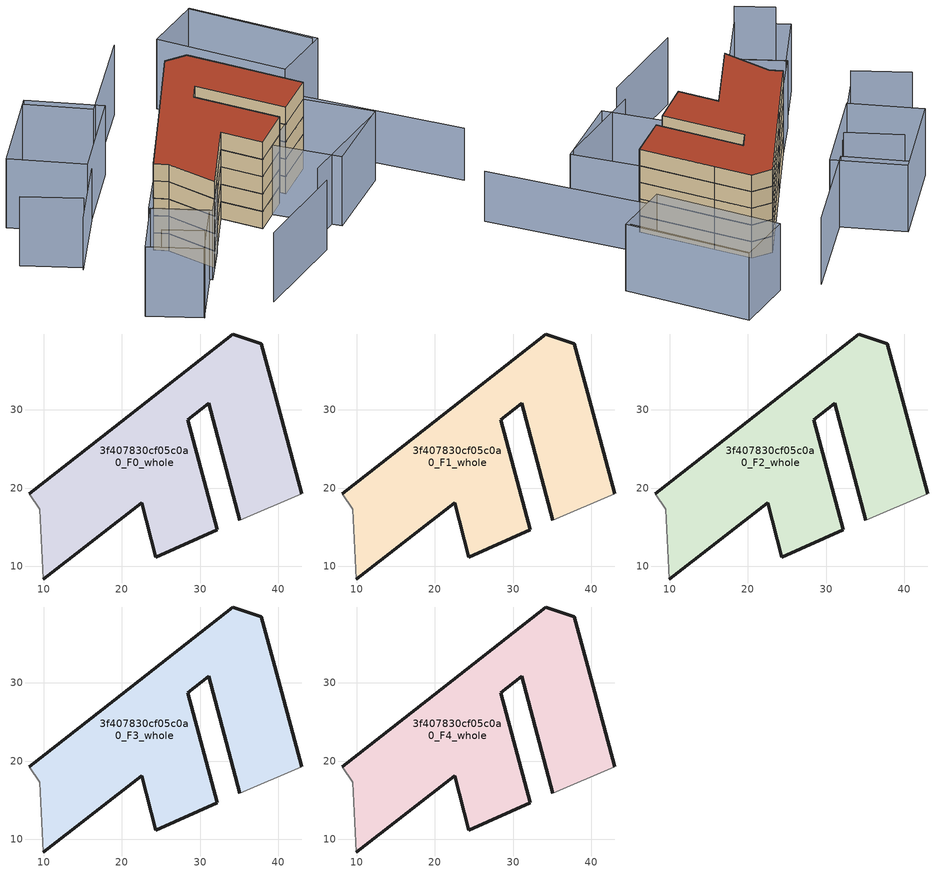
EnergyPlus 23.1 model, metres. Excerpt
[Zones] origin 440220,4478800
3f407830cf05c0a0_F0_whole
 floor ground (EU_floor_Construction): 35.09,15.92 42.96,19.3 39.54,32.14 37.82,38.44 34.2,39.7 19.06,27.8 8.2,19.27 9.52,17.32 9.95,8.4 22.55,18.14 24.36,11.2 32.2,14.67 28.41,28.74 31.12,30.88 z0
 wall outside (EU_wall_Construction): 35.09,15.92 31.12,30.88 28.41,28.74 32.2,14.67 24.36,11.2 22.55,18.14 9.95,8.4 / 8.2,19.27 19.06,27.8 34.2,39.7 37.82,38.44 39.54,32.14 42.96,19.3 z0:3
 wall adiabatic (EU_wall_Construction): 42.96,19.3 35.09,15.92 / 9.95,8.4 9.52,17.32 8.2,19.27 z0:3
3f407830cf05c0a0_F1_whole
 floor to 3f407830cf05c0a0_F0_whole (EU_floor_Construction): 35.09,15.92 42.96,19.3 39.54,32.14 37.82,38.44 34.2,39.7 19.06,27.8 8.2,19.27 9.52,17.32 9.94,8.4 22.55,18.14 24.36,11.2 32.2,14.67 28.41,28.74 31.12,30.88 z3
 wall outside (EU_wall_Construction): 35.09,15.92 31.12,30.88 28.41,28.74 32.2,14.67 24.36,11.2 22.55,18.14 9.95,8.4 / 8.2,19.27 19.06,27.8 34.2,39.7 37.82,38.44 39.54,32.14 42.96,19.3 z3:6
 wall adiabatic (EU_wall_Construction): 42.96,19.3 35.09,15.92 / 9.95,8.4 9.52,17.32 8.2,19.27 z3:6
3f407830cf05c0a0_F2_whole
 floor to 3f407830cf05c0a0_F1_whole (EU_floor_Construction): 35.09,15.92 42.96,19.3 39.54,32.14 37.82,38.44 34.2,39.7 19.06,27.8 8.2,19.27 9.52,17.32 9.94,8.4 22.55,18.14 24.36,11.2 32.2,14.67 28.41,28.74 31.12,30.88 z6
 wall outside (EU_wall_Construction): 35.09,15.92 31.12,30.88 28.41,28.74 32.2,14.67 24.36,11.2 22.55,18.14 9.95,8.4 / 8.2,19.27 19.06,27.8 34.2,39.7 37.82,38.44 39.54,32.14 42.96,19.3 z6:9
 wall adiabatic (EU_wall_Construction): 42.96,19.3 35.09,15.92 / 9.95,8.4 9.52,17.32 8.2,19.27 z6:9
3f407830cf05c0a0_F3_whole
 floor to 3f407830cf05c0a0_F2_whole (EU_floor_Construction): 35.09,15.92 42.96,19.3 39.54,32.14 37.82,38.44 34.2,39.7 19.06,27.8 8.2,19.27 9.52,17.32 9.94,8.4 22.55,18.14 24.36,11.2 32.2,14.67 28.41,28.74 31.12,30.88 z9
 wall outside (EU_wall_Construction): 35.09,15.92 31.12,30.88 28.41,28.74 32.2,14.67 24.36,11.2 22.55,18.14 9.95,8.4 / 8.2,19.27 19.06,27.8 34.2,39.7 37.82,38.44 39.54,32.14 42.96,19.3 z9:12
 wall adiabatic (EU_wall_Construction): 42.96,19.3 35.09,15.92 / 9.95,8.4 9.52,17.32 8.2,19.27 z9:12
3f407830cf05c0a0_F4_whole
 floor to 3f407830cf05c0a0_F3_whole (EU_floor_Construction): 35.09,15.92 42.96,19.3 39.54,32.14 37.82,38.44 34.2,39.7 19.06,27.8 8.2,19.27 9.52,17.32 9.94,8.4 22.55,18.14 24.36,11.2 32.2,14.67 28.41,28.74 31.12,30.88 z12
 wall outside (EU_wall_Construction): 35.09,15.92 31.12,30.88 28.41,28.74 32.2,14.67 24.36,11.2 22.55,18.14 9.95,8.4 / 8.2,19.27 19.06,27.8 34.2,39.7 37.82,38.44 39.54,32.14 42.96,19.3 z12:15
 wall adiabatic (EU_wall_Construction): 42.96,19.3 35.09,15.92 / 9.95,8.4 9.52,17.32 8.2,19.27 z12:15
 roof outside (EU_roof_Construction): 37.82,38.44 39.54,32.14 42.96,19.3 35.09,15.92 31.12,30.88 28.41,28.74 32.2,14.67 24.36,11.2 22.55,18.14 9.95,8.4 9.52,17.32 8.2,19.27 19.06,27.8 34.2,39.7 z15
shading: -6.96,4.36 -2.94,-0.86 z0:15; -9.02,31.32 -2.99,23.63 / 7.77,-5.48 25.72,-0.52 / 27.74,3.03 45.99,8.02 / 37.11,52.48 19.61,41.28 / 19.61,41.28 13.69,50.54 / 58.69,31.19 53.35,51.64 / 6.75,6.63 -3.06,-0.9 / -3.06,-0.9 -8.57,6.28 / -8.57,6.28 1.24,13.81 / 1.24,13.81 6.75,6.63 / 6.95,6.16 1.11,13.98 / 1.11,13.98 8.2,19.27 / 8.2,19.27 14.04,11.45 / 14.04,11.45 6.95,6.16 / 47.35,8.58 33.02,2.72 / 33.02,2.72 28.63,13.44 / 28.63,13.44 42.96,19.3 / 42.96,19.3 47.35,8.58 / 48.38,27.73 42.82,48.87 / 42.82,48.87 53.62,51.71 / 53.62,51.71 59.18,30.56 / 59.18,30.56 48.38,27.73 / -1.18,40.91 14.74,51.27 / 14.74,51.27 21.6,40.75 / 21.6,40.75 5.67,30.38 / 5.67,30.38 -1.18,40.91 z0:12; 3.27,40.54 9.15,32.62 / 9.15,32.62 -3.52,23.21 / 56.26,-1.62 46.7,27.21 z0:9
[Building]
EU S2 Campaign: North Axis=0; Terrain=City; Solar Distribution=FullExterior
[Site:Location]
Madrid: Latitude=40.5; Longitude=-3.5; Time Zone=1; Elevation=609
[SizingPeriod:WeatherFileDays]
AnnualSizingPeriod: Begin Month=1; Begin Day of Month=1; End Month=12; End Day of Month=31; Day of Week for Start Day=Monday; Use Weather File Daylight Saving Period=No; Use Weather File Rain and Snow Indicators=No
[MATERIAL]
EU_InternalMass_Material: Roughness=MediumRough; Thickness=0.1; Conductivity=1; Density=1800; Specific Heat=900; Thermal Absorptance=0.9; Solar Absorptance=0.7; Visible Absorptance=0.7
[MATERIAL:NOMASS] Roughness=MediumRough; Thermal Absorptance=0.9; Solar Absorptance=0.7; Visible Absorptance=0.7
Name | Thermal Resistance
EU_wall_NoMass | 0.609216
EU_roof_NoMass | 0.513268
EU_floor_NoMass | 0.568163
[CONSTRUCTION]
EU_wall_Construction: EU_wall_NoMass
EU_roof_Construction: EU_roof_NoMass
EU_floor_Construction: EU_floor_NoMass
EU_InternalMass_Construction: EU_InternalMass_Material
[ZONE] Type=1; Multiplier=1; Ceiling Height=autocalculate; Volume=1505.07; Floor Area=autocalculate; Part of Total Floor Area=Yes
3f407830cf05c0a0_F0_whole; 3f407830cf05c0a0_F1_whole; 3f407830cf05c0a0_F2_whole; 3f407830cf05c0a0_F3_whole; 3f407830cf05c0a0_F4_whole
[INTERNALMASS] Construction=EU_InternalMass_Construction; Surface Area=492.183
Name | Zone or ZoneList
3f407830cf05c0a0_F0_whole_EU_InternalMass | 3f407830cf05c0a0_F0_whole
3f407830cf05c0a0_F1_whole_EU_InternalMass | 3f407830cf05c0a0_F1_whole
3f407830cf05c0a0_F2_whole_EU_InternalMass | 3f407830cf05c0a0_F2_whole
3f407830cf05c0a0_F3_whole_EU_InternalMass | 3f407830cf05c0a0_F3_whole
3f407830cf05c0a0_F4_whole_EU_InternalMass | 3f407830cf05c0a0_F4_whole
[OTHEREQUIPMENT] Fuel Type=Electricity; Design Level Calculation Method=Watts/Area; Power per Zone Floor Area=1; Fraction Latent=0; Fraction Radiant=0; Fraction Lost=0; Carbon Dioxide Generation Rate=0; EndUse Subcategory=EU_Step8_InternalGains
Name | Zone or ZoneList or Space or SpaceList | Schedule
EU_Step8_InternalGain_3f407830cf05c0a0_F0_whole_f000 | 3f407830cf05c0a0_F0_whole | EU_Step8_GainSchedule_3f407830cf05c0a0_F0_whole_f000
EU_Step8_InternalGain_3f407830cf05c0a0_F1_whole_f000 | 3f407830cf05c0a0_F1_whole | EU_Step8_GainSchedule_3f407830cf05c0a0_F1_whole_f000
EU_Step8_InternalGain_3f407830cf05c0a0_F2_whole_f000 | 3f407830cf05c0a0_F2_whole | EU_Step8_GainSchedule_3f407830cf05c0a0_F2_whole_f000
EU_Step8_InternalGain_3f407830cf05c0a0_F3_whole_f000 | 3f407830cf05c0a0_F3_whole | EU_Step8_GainSchedule_3f407830cf05c0a0_F3_whole_f000
EU_Step8_InternalGain_3f407830cf05c0a0_F4_whole_f000 | 3f407830cf05c0a0_F4_whole | EU_Step8_GainSchedule_3f407830cf05c0a0_F4_whole_f000
[ZONEVENTILATION:DESIGNFLOWRATE] Schedule=EU_AlwaysOn; Design Flow Rate Calculation Method=AirChanges/Hour; Air Changes per Hour=0.752966; Ventilation Type=Natural; Fan Pressure Rise=0; Fan Total Efficiency=1; Constant Term Coefficient=1; Temperature Term Coefficient=0; Velocity Term Coefficient=0; Velocity Squared Term Coefficient=0; Minimum Indoor Temperature=-100; Maximum Indoor Temperature=100; Delta Temperature=-100; Minimum Outdoor Temperature=-100; Maximum Outdoor Temperature=100; Maximum Wind Speed=40
Name | Zone or ZoneList or Space or SpaceList
EU_ConstantAir_3f407830cf05c0a0_F0_whole | 3f407830cf05c0a0_F0_whole
EU_ConstantAir_3f407830cf05c0a0_F1_whole | 3f407830cf05c0a0_F1_whole
EU_ConstantAir_3f407830cf05c0a0_F2_whole | 3f407830cf05c0a0_F2_whole
EU_ConstantAir_3f407830cf05c0a0_F3_whole | 3f407830cf05c0a0_F3_whole
EU_ConstantAir_3f407830cf05c0a0_F4_whole | 3f407830cf05c0a0_F4_whole
[HVACTEMPLATE:THERMOSTAT] Constant Heating Setpoint=20; Constant Cooling Setpoint=50
EU_HeatOnly_3f407830cf05c0a0_F0_whole; EU_HeatOnly_3f407830cf05c0a0_F1_whole; EU_HeatOnly_3f407830cf05c0a0_F2_whole; EU_HeatOnly_3f407830cf05c0a0_F3_whole; EU_HeatOnly_3f407830cf05c0a0_F4_whole
[HVACTEMPLATE:ZONE:IDEALLOADSAIRSYSTEM] System Availability Schedule=EU_AlwaysOn; Maximum Heating Supply Air Temperature=50; Minimum Cooling Supply Air Temperature=13; Maximum Heating Supply Air Humidity Ratio=0.0156; Minimum Cooling Supply Air Humidity Ratio=0.0077; Heating Limit=NoLimit; Cooling Limit=NoLimit; Heating Availability Schedule=EU_AlwaysOn; Cooling Availability Schedule=EU_CoolingOff; Dehumidification Control Type=ConstantSensibleHeatRatio; Cooling Sensible Heat Ratio=0.7; Dehumidification Setpoint=60; Humidification Control Type=None; Humidification Setpoint=30; Outdoor Air Method=None; Outdoor Air Flow Rate per Person=0.00944; Outdoor Air Flow Rate per Zone Floor Area=0; Outdoor Air Flow Rate per Zone=0; Demand Controlled Ventilation Type=None; Outdoor Air Economizer Type=NoEconomizer; Heat Recovery Type=None; Sensible Heat Recovery Effectiveness=0.7; Latent Heat Recovery Effectiveness=0.65
Name | Template Thermostat
3f407830cf05c0a0_F0_whole | EU_HeatOnly_3f407830cf05c0a0_F0_whole
3f407830cf05c0a0_F1_whole | EU_HeatOnly_3f407830cf05c0a0_F1_whole
3f407830cf05c0a0_F2_whole | EU_HeatOnly_3f407830cf05c0a0_F2_whole
3f407830cf05c0a0_F3_whole | EU_HeatOnly_3f407830cf05c0a0_F3_whole
3f407830cf05c0a0_F4_whole | EU_HeatOnly_3f407830cf05c0a0_F4_whole
[SIZING:ZONE] Zone Cooling Design Supply Air Temperature Input Method=SupplyAirTemperature; Zone Cooling Design Supply Air Temperature=13; Zone Heating Design Supply Air Temperature Input Method=SupplyAirTemperature; Zone Heating Design Supply Air Temperature=50; Zone Cooling Design Supply Air Humidity Ratio=0.008; Zone Heating Design Supply Air Humidity Ratio=0.008; Cooling Design Air Flow Method=DesignDay; Cooling Design Air Flow Rate=0; Cooling Minimum Air Flow per Zone Floor Area=0.000762; Cooling Minimum Air Flow=0; Cooling Minimum Air Flow Fraction=0.2; Heating Design Air Flow Method=DesignDay; Heating Design Air Flow Rate=0; Heating Maximum Air Flow per Zone Floor Area=0.002032; Heating Maximum Air Flow=0.141576; Heating Maximum Air Flow Fraction=0.3; Account for Dedicated Outdoor Air System=No; Dedicated Outdoor Air System Control Strategy=NeutralSupplyAir; Dedicated Outdoor Air Low Setpoint Temperature for Design=autosize; Dedicated Outdoor Air High Setpoint Temperature for Design=autosize; Zone Load Sizing Method=Sensible Load Only No Latent Load; Zone Latent Cooling Design Supply Air Humidity Ratio Input Method=HumidityRatioDifference; Zone Cooling Design Supply Air Humidity Ratio Difference=0.005; Zone Latent Heating Design Supply Air Humidity Ratio Input Method=HumidityRatioDifference; Zone Humidification Design Supply Air Humidity Ratio Difference=0.005
3f407830cf05c0a0_F0_whole; 3f407830cf05c0a0_F1_whole; 3f407830cf05c0a0_F2_whole; 3f407830cf05c0a0_F3_whole; 3f407830cf05c0a0_F4_whole
[SCHEDULE:CONSTANT]
Name | Hourly Value
EU_AlwaysOn | 1
EU_CoolingOff | 0
[SCHEDULE:FILE] Column Number=1; Rows to Skip at Top=0; Number of Hours of Data=8760; Column Separator=Comma; Interpolate to Timestep=No; Minutes per Item=60; Adjust Schedule for Daylight Savings=Yes
Name | File
EU_Step8_GainSchedule_3f407830cf05c0a0_F0_whole_f000 | ../../schedules/3f407830cf05c0a0/3f407830cf05c0a0_F0_whole_f000_gain.csv
EU_Step8_GainSchedule_3f407830cf05c0a0_F1_whole_f000 | ../../schedules/3f407830cf05c0a0/3f407830cf05c0a0_F1_whole_f000_gain.csv
EU_Step8_GainSchedule_3f407830cf05c0a0_F2_whole_f000 | ../../schedules/3f407830cf05c0a0/3f407830cf05c0a0_F2_whole_f000_gain.csv
EU_Step8_GainSchedule_3f407830cf05c0a0_F3_whole_f000 | ../../schedules/3f407830cf05c0a0/3f407830cf05c0a0_F3_whole_f000_gain.csv
EU_Step8_GainSchedule_3f407830cf05c0a0_F4_whole_f000 | ../../schedules/3f407830cf05c0a0/3f407830cf05c0a0_F4_whole_f000_gain.csv
